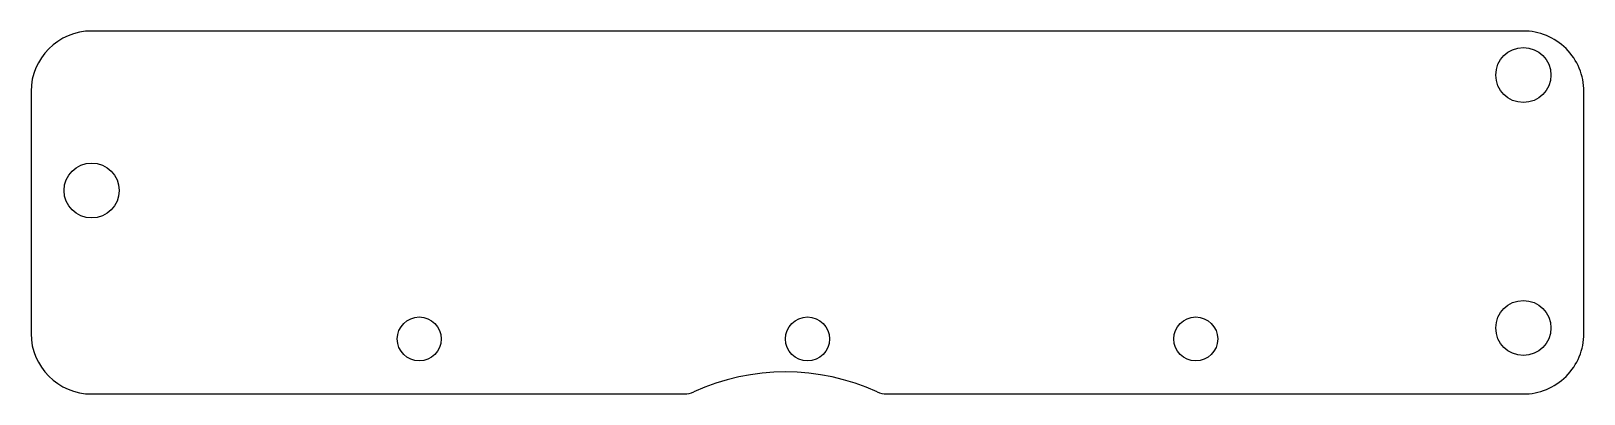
# Model space of a CAD drawing. Header units: millimetres. Extents: x 0 to 141, y 0 to 33.
import ezdxf

# ---------------------------------------------------------------- set-up
doc = ezdxf.new("R2010")
doc.units = ezdxf.units.MM

msp = doc.modelspace()

# ---------------------------------------------------------------- linework, layer by layer
for p, q in [((135.475, 33), (5.5, 33)), ((0, 27.5), (0, 5.5)), ((141, 5.5), (141, 27.5)), ((5.5, 0), (59.335, 0)), ((77.665, 0), (135.475, 0))]:
    msp.add_line(p, q)
for centre, radius in [((135.5, 29), 2.5), ((5.5, 18.5), 2.5), ((135.5, 6), 2.5), ((35.25, 5), 2), ((70.5, 5), 2), ((105.75, 5), 2)]:
    msp.add_circle(centre, radius)
for centre, radius, start, end in [((5.5, 27.5), 5.5, 90, 180), ((135.5, 27.5), 5.5, 0, 90.2589), ((5.5, 5.5), 5.5, 180, 270), ((135.5, 5.5), 5.5, 269.7411, 360), ((68.5, -18), 20, 65.38, 114.62), ((59.335, 2), 2, 270, 294.62), ((77.665, 2), 2, 245.38, 270)]:
    msp.add_arc(centre, radius, start, end)

doc.saveas('drawing.dxf')
